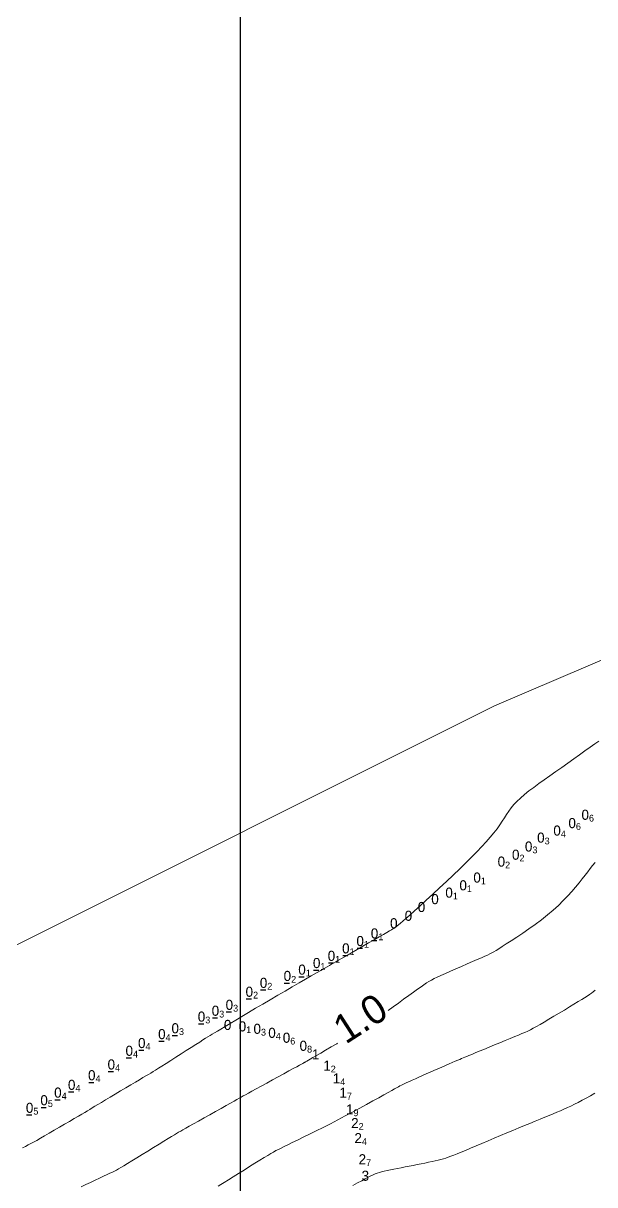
# Model space of a CAD drawing. Header units: millimetres. Extents: x 784883 to 785608, y 628235 to 628806.
# Drawn here: x 785284.9 to 785324.7, y 628500 to 628580.9 of the extents above; entities that cross this region are included whole.
import ezdxf
from ezdxf.enums import TextEntityAlignment as Align

# ---------------------------------------------------------------- set-up
doc = ezdxf.new("R2010")
doc.units = ezdxf.units.MM
for name, color, linetype in [('0_00', 1, 'Continuous'), ('1_00', 1, 'Continuous'), ('2_00', 92, 'Continuous'), ('3_00', 92, 'Continuous'), ('linker_oever_lucht_foto_cottica_2017_dg2', 7, 'Continuous'), ('Projection_Grid', 7, 'Continuous')]:
    doc.layers.add(name, color=color, linetype=linetype)
doc.layers.add('Soundings', color=7, linetype='Continuous', true_color=0x000000)

msp = doc.modelspace()

# ---------------------------------------------------------------- linework, layer by layer
at = {"layer": '0_00', "color": 1, "linetype": 'Continuous', "lineweight": 0, "true_color": 0xff0000, "flags": 128}
msp.add_lwpolyline([(785284.819, 628502.597), (785285.027, 628502.699), (785285.219, 628502.794), (785285.407, 628502.891), (785285.603, 628502.996), (785285.821, 628503.116), (785286.072, 628503.257), (785286.365, 628503.424), (785286.692, 628503.612), (785287.042, 628503.815), (785287.402, 628504.025), (785287.761, 628504.235), (785288.108, 628504.438), (785288.429, 628504.628), (785288.715, 628504.796), (785288.956, 628504.939), (785289.161, 628505.061), (785289.343, 628505.17), (785289.512, 628505.271), (785289.683, 628505.374), (785289.866, 628505.484), (785290.074, 628505.609), (785290.319, 628505.757), (785290.61, 628505.931), (785290.937, 628506.126), (785291.289, 628506.336), (785291.653, 628506.553), (785292.015, 628506.769), (785292.365, 628506.977), (785292.689, 628507.17), (785292.975, 628507.339), (785293.214, 628507.481), (785293.415, 628507.6), (785293.591, 628507.704), (785293.755, 628507.802), (785293.919, 628507.901), (785294.095, 628508.01), (785294.298, 628508.136), (785294.539, 628508.288), (785294.827, 628508.471), (785295.153, 628508.678), (785295.504, 628508.901), (785295.867, 628509.132), (785296.227, 628509.362), (785296.573, 628509.583), (785296.891, 628509.785), (785297.167, 628509.961), (785297.393, 628510.104), (785297.578, 628510.22), (785297.737, 628510.319), (785297.885, 628510.409), (785298.034, 628510.499), (785298.199, 628510.598), (785298.396, 628510.716), (785298.637, 628510.86), (785298.934, 628511.038), (785299.282, 628511.247), (785299.676, 628511.483), (785300.108, 628511.741), (785300.572, 628512.018), (785301.059, 628512.307), (785301.564, 628512.606), (785302.079, 628512.909), (785302.597, 628513.213), (785303.109, 628513.511), (785303.608, 628513.801), (785304.085, 628514.076), (785304.531, 628514.333), (785304.937, 628514.567), (785305.296, 628514.772), (785305.598, 628514.945), (785305.839, 628515.084), (785306.032, 628515.194), (785306.192, 628515.286), (785306.336, 628515.369), (785306.48, 628515.452), (785306.642, 628515.545), (785306.836, 628515.656), (785307.079, 628515.796), (785307.383, 628515.971), (785307.736, 628516.174), (785308.122, 628516.396), (785308.524, 628516.627), (785308.925, 628516.858), (785309.31, 628517.08), (785309.661, 628517.282), (785309.962, 628517.455), (785310.201, 628517.593), (785310.383, 628517.698), (785310.516, 628517.776), (785310.61, 628517.831), (785310.674, 628517.869), (785310.717, 628517.895), (785310.747, 628517.915), (785310.774, 628517.934), (785310.806, 628517.956), (785310.852, 628517.99), (785310.918, 628518.041), (785311.011, 628518.117), (785311.138, 628518.224), (785311.307, 628518.369), (785311.525, 628518.56), (785311.798, 628518.802), (785312.132, 628519.101), (785312.517, 628519.449), (785312.942, 628519.836), (785313.396, 628520.253), (785313.867, 628520.688), (785314.343, 628521.134), (785314.815, 628521.579), (785315.268, 628522.014), (785315.696, 628522.431), (785316.094, 628522.827), (785316.463, 628523.205), (785316.803, 628523.564), (785317.114, 628523.903), (785317.395, 628524.224), (785317.646, 628524.527), (785317.867, 628524.812), (785318.059, 628525.08), (785318.229, 628525.334), (785318.386, 628525.575), (785318.537, 628525.808), (785318.69, 628526.036), (785318.856, 628526.26), (785319.04, 628526.485), (785319.253, 628526.713), (785319.499, 628526.947), (785319.779, 628527.188), (785320.087, 628527.435), (785320.423, 628527.689), (785320.781, 628527.951), (785321.158, 628528.221), (785321.553, 628528.498), (785321.96, 628528.784), (785322.376, 628529.078), (785322.795, 628529.375), (785323.209, 628529.67), (785323.611, 628529.956), (785323.993, 628530.229), (785324.348, 628530.483), (785324.669, 628530.712), (785324.948, 628530.911)], dxfattribs=at)
at = {"layer": '1_00', "color": 1, "linetype": 'Continuous', "lineweight": 0, "true_color": 0xff0000, "flags": 128}
for points in [[(785310.297, 628512.163), (785310.641, 628512.411), (785311.002, 628512.673), (785311.365, 628512.936), (785311.717, 628513.19), (785312.044, 628513.426), (785312.333, 628513.634), (785312.575, 628513.807), (785312.779, 628513.951), (785312.959, 628514.071), (785313.128, 628514.177), (785313.299, 628514.275), (785313.487, 628514.373), (785313.703, 628514.478), (785313.963, 628514.598), (785314.274, 628514.737), (785314.627, 628514.893), (785315.006, 628515.058), (785315.397, 628515.228), (785315.785, 628515.396), (785316.155, 628515.555), (785316.493, 628515.701), (785316.783, 628515.827), (785317.017, 628515.929), (785317.203, 628516.014), (785317.359, 628516.089), (785317.499, 628516.162), (785317.64, 628516.242), (785317.797, 628516.337), (785317.985, 628516.455), (785318.221, 628516.604), (785318.515, 628516.79), (785318.861, 628517.01), (785319.247, 628517.261), (785319.662, 628517.537), (785320.094, 628517.834), (785320.533, 628518.148), (785320.967, 628518.472), (785321.384, 628518.804), (785321.775, 628519.139), (785322.14, 628519.473), (785322.478, 628519.804), (785322.791, 628520.129), (785323.079, 628520.446), (785323.344, 628520.751), (785323.586, 628521.043), (785323.806, 628521.318), (785324.005, 628521.574), (785324.188, 628521.813), (785324.36, 628522.038), (785324.526, 628522.25), (785324.691, 628522.452)], [(785288.912, 628499.888), (785289.237, 628500.039), (785289.566, 628500.192), (785289.889, 628500.343), (785290.196, 628500.486), (785290.476, 628500.616), (785290.719, 628500.729), (785290.918, 628500.823), (785291.084, 628500.902), (785291.229, 628500.973), (785291.368, 628501.046), (785291.514, 628501.127), (785291.68, 628501.223), (785291.881, 628501.343), (785292.13, 628501.493), (785292.435, 628501.679), (785292.786, 628501.894), (785293.166, 628502.128), (785293.562, 628502.37), (785293.956, 628502.613), (785294.333, 628502.844), (785294.677, 628503.056), (785294.973, 628503.238), (785295.21, 628503.383), (785295.399, 628503.498), (785295.556, 628503.593), (785295.698, 628503.676), (785295.841, 628503.759), (785296, 628503.849), (785296.193, 628503.958), (785296.435, 628504.094), (785296.738, 628504.263), (785297.09, 628504.461), (785297.474, 628504.677), (785297.875, 628504.902), (785298.276, 628505.127), (785298.66, 628505.343), (785299.012, 628505.541), (785299.315, 628505.711), (785299.557, 628505.848), (785299.75, 628505.956), (785299.91, 628506.047), (785300.054, 628506.127), (785300.198, 628506.207), (785300.358, 628506.295), (785300.551, 628506.402), (785300.793, 628506.534), (785301.095, 628506.7), (785301.447, 628506.892), (785301.831, 628507.103), (785302.232, 628507.322), (785302.634, 628507.542), (785303.019, 628507.752), (785303.372, 628507.945), (785303.677, 628508.111), (785303.92, 628508.243), (785304.107, 628508.345), (785304.245, 628508.42), (785304.342, 628508.472), (785304.407, 628508.507), (785304.448, 628508.528), (785304.473, 628508.541), (785304.489, 628508.55), (785304.505, 628508.558), (785304.53, 628508.572), (785304.57, 628508.595), (785304.634, 628508.632), (785304.73, 628508.688), (785304.866, 628508.768), (785305.05, 628508.875), (785305.289, 628509.015), (785305.588, 628509.191), (785305.934, 628509.394), (785306.312, 628509.616), (785306.705, 628509.846), (785306.769, 628509.884)]]:
    msp.add_lwpolyline(points, dxfattribs=at)
at = {"layer": '2_00', "color": 92, "linetype": 'Continuous', "lineweight": 0, "true_color": 0x00c000, "flags": 128}
msp.add_lwpolyline([(785298.441, 628499.925), (785298.636, 628500.044), (785298.875, 628500.192), (785299.168, 628500.373), (785299.506, 628500.582), (785299.874, 628500.81), (785300.258, 628501.048), (785300.643, 628501.287), (785301.015, 628501.517), (785301.36, 628501.73), (785301.663, 628501.917), (785301.915, 628502.071), (785302.124, 628502.198), (785302.306, 628502.304), (785302.475, 628502.399), (785302.644, 628502.489), (785302.827, 628502.583), (785303.04, 628502.688), (785303.295, 628502.812), (785303.604, 628502.961), (785303.964, 628503.135), (785304.366, 628503.33), (785304.806, 628503.544), (785305.274, 628503.775), (785305.765, 628504.02), (785306.272, 628504.276), (785306.788, 628504.542), (785307.305, 628504.813), (785307.816, 628505.086), (785308.312, 628505.354), (785308.786, 628505.614), (785309.229, 628505.859), (785309.633, 628506.084), (785309.991, 628506.284), (785310.293, 628506.454), (785310.536, 628506.591), (785310.727, 628506.698), (785310.878, 628506.782), (785311.001, 628506.849), (785311.107, 628506.904), (785311.208, 628506.955), (785311.314, 628507.006), (785311.439, 628507.064), (785311.59, 628507.134), (785311.767, 628507.215), (785311.967, 628507.306), (785312.187, 628507.406), (785312.424, 628507.513), (785312.675, 628507.625), (785312.937, 628507.741), (785313.206, 628507.86), (785313.479, 628507.98), (785313.752, 628508.099), (785314.021, 628508.216), (785314.28, 628508.327), (785314.525, 628508.433), (785314.752, 628508.53), (785314.956, 628508.617), (785315.132, 628508.693), (785315.278, 628508.755), (785315.403, 628508.809), (785315.518, 628508.857), (785315.635, 628508.906), (785315.764, 628508.96), (785315.916, 628509.024), (785316.103, 628509.101), (785316.336, 628509.197), (785316.622, 628509.315), (785316.952, 628509.451), (785317.313, 628509.599), (785317.69, 628509.754), (785318.072, 628509.911), (785318.444, 628510.064), (785318.793, 628510.208), (785319.106, 628510.337), (785319.375, 628510.448), (785319.605, 628510.544), (785319.81, 628510.633), (785320.002, 628510.72), (785320.191, 628510.812), (785320.389, 628510.916), (785320.609, 628511.036), (785320.863, 628511.18), (785321.157, 628511.351), (785321.485, 628511.545), (785321.835, 628511.755), (785322.196, 628511.972), (785322.556, 628512.189), (785322.904, 628512.4), (785323.228, 628512.597), (785323.517, 628512.772), (785323.762, 628512.92), (785323.969, 628513.047), (785324.145, 628513.157), (785324.299, 628513.258), (785324.437, 628513.356), (785324.569, 628513.457), (785324.702, 628513.567)], dxfattribs=at)
at = {"layer": '3_00', "color": 92, "linetype": 'Continuous', "lineweight": 0, "true_color": 0x00c000, "flags": 128}
msp.add_lwpolyline([(785307.828, 628499.98), (785308.156, 628500.153), (785308.448, 628500.308), (785308.695, 628500.439), (785308.904, 628500.549), (785309.082, 628500.64), (785309.239, 628500.715), (785309.384, 628500.779), (785309.525, 628500.833), (785309.673, 628500.882), (785309.834, 628500.928), (785310.018, 628500.973), (785310.223, 628501.02), (785310.446, 628501.067), (785310.684, 628501.115), (785310.936, 628501.164), (785311.199, 628501.213), (785311.469, 628501.264), (785311.745, 628501.317), (785312.023, 628501.37), (785312.301, 628501.425), (785312.575, 628501.48), (785312.842, 628501.534), (785313.099, 628501.588), (785313.343, 628501.641), (785313.571, 628501.692), (785313.779, 628501.741), (785313.966, 628501.788), (785314.138, 628501.834), (785314.305, 628501.884), (785314.476, 628501.941), (785314.658, 628502.006), (785314.86, 628502.083), (785315.092, 628502.175), (785315.361, 628502.285), (785315.674, 628502.415), (785316.026, 628502.563), (785316.41, 628502.725), (785316.819, 628502.897), (785317.245, 628503.077), (785317.68, 628503.262), (785318.119, 628503.447), (785318.553, 628503.629), (785318.976, 628503.807), (785319.386, 628503.978), (785319.781, 628504.142), (785320.16, 628504.299), (785320.522, 628504.449), (785320.865, 628504.59), (785321.189, 628504.724), (785321.491, 628504.848), (785321.771, 628504.964), (785322.034, 628505.073), (785322.284, 628505.179), (785322.526, 628505.284), (785322.766, 628505.392), (785323.007, 628505.505), (785323.256, 628505.626), (785323.517, 628505.758), (785323.793, 628505.903), (785324.082, 628506.059), (785324.38, 628506.224), (785324.682, 628506.393)], dxfattribs=at)
at = {"layer": 'linker_oever_lucht_foto_cottica_2017_dg2', "color": 18, "linetype": 'Continuous', "lineweight": 20, "true_color": 0x000000}
for p, q in [((785340.871, 628543.296), (785317.69, 628533.361)), ((785317.69, 628533.361), (785280.158, 628514.595))]:
    msp.add_line(p, q, dxfattribs=at)
at = {"layer": 'Projection_Grid', "color": 18, "linetype": 'Continuous', "true_color": 0x000000}
msp.add_line((785300, 628261.103), (785300, 628780.266), dxfattribs=at)
at = {"layer": 'Soundings', "color": 1, "true_color": 0xff0000}
for p, q in [((785309.125, 628517.023, -0.06), (785309.491, 628517.023, -0.06)), ((785307.125, 628515.983, -0.08), (785307.491, 628515.983, -0.08)), ((785308.125, 628516.493, -0.08), (785308.491, 628516.493, -0.08)), ((785305.095, 628514.963, -0.1), (785305.461, 628514.963, -0.1)), ((785306.125, 628515.463, -0.08), (785306.491, 628515.463, -0.08)), ((785304.075, 628514.503, -0.13), (785304.441, 628514.503, -0.13)), ((785301.395, 628513.583, -0.21), (785301.761, 628513.583, -0.21)), ((785303.055, 628514.063, -0.17), (785303.421, 628514.063, -0.17)), ((785300.405, 628512.963, -0.22), (785300.771, 628512.963, -0.22)), ((785299.015, 628512.053, -0.26), (785299.381, 628512.053, -0.26)), ((785297.075, 628511.233, -0.3), (785297.441, 628511.233, -0.3)), ((785298.045, 628511.643, -0.28), (785298.411, 628511.643, -0.28)), ((785295.245, 628510.423, -0.33), (785295.611, 628510.423, -0.33)), ((785292.915, 628509.393, -0.37), (785293.281, 628509.393, -0.37)), ((785294.315, 628510.013, -0.35), (785294.681, 628510.013, -0.35)), ((785292.045, 628508.853, -0.39), (785292.411, 628508.853, -0.39)), ((785290.795, 628507.903, -0.41), (785291.161, 628507.903, -0.41)), ((785289.435, 628507.153, -0.42), (785289.801, 628507.153, -0.42)), ((785288.035, 628506.483, -0.44), (785288.401, 628506.483, -0.44)), ((785286.115, 628505.413, -0.45), (785286.481, 628505.413, -0.45)), ((785287.075, 628505.943, -0.44), (785287.441, 628505.943, -0.44)), ((785285.105, 628504.883, -0.47), (785285.471, 628504.883, -0.47))]:
    msp.add_line(p, q, dxfattribs=at)

# ---------------------------------------------------------------- texts
at = {"layer": '1_00', "color": 1, "true_color": 0xff0000}
msp.add_text('1.0', height=2, rotation=32.858, dxfattribs=at).set_placement((785307.322, 628509.765))
at = {"layer": 'Soundings', "color": 1, "true_color": 0xff0000}
for s, p in [('0', (785323.36, 628525.2, 0.57)), ('0', (785324.27, 628525.78, 0.63)), ('0', (785322.31, 628524.68, 0.42)), ('0', (785320.33, 628523.57, 0.26)), ('0', (785321.18, 628524.19, 0.32)), ('0', (785319.43, 628523, 0.22)), ('0', (785318.43, 628522.52, 0.18)), ('0', (785316.74, 628521.41, 0.14)), ('0', (785314.79, 628520.36, 0.05)), ('0', (785315.77, 628520.87, 0.1)), ('0', (785313.81, 628519.91, 0.02)), ('0', (785311.96, 628518.75, -0.02)), ('0', (785312.87, 628519.36)), ('0', (785310.94, 628518.23, -0.04)), ('0', (785308.6, 628516.99, -0.08)), ('0', (785309.6, 628517.52, -0.06)), ('0', (785307.6, 628516.48, -0.08)), ('0', (785305.57, 628515.46, -0.1)), ('0', (785306.6, 628515.96, -0.08)), ('0', (785303.53, 628514.56, -0.17)), ('0', (785304.55, 628515, -0.13)), ('0', (785301.87, 628514.08, -0.21)), ('0', (785300.88, 628513.46, -0.22)), ('0', (785298.52, 628512.14, -0.28)), ('0', (785299.49, 628512.55, -0.26)), ('0', (785297.55, 628511.73, -0.3)), ('0', (785294.79, 628510.51, -0.35)), ('0', (785295.72, 628510.92, -0.33)), ('0', (785299.37, 628511.15, 0.02)), ('0', (785300.4, 628511.05, 0.13)), ('0', (785301.43, 628510.88, 0.29)), ('0', (785302.46, 628510.6, 0.41)), ('0', (785293.39, 628509.89, -0.37)), ('0', (785303.47, 628510.26, 0.57)), ('0', (785304.64, 628509.7, 0.79)), ('0', (785292.52, 628509.35, -0.39)), ('1', (785305.5, 628509.1, 0.99)), ('0', (785291.27, 628508.4, -0.41)), ('1', (785306.29, 628508.32, 1.21)), ('0', (785289.91, 628507.65, -0.42)), ('1', (785306.95, 628507.43, 1.44)), ('0', (785287.55, 628506.44, -0.44)), ('0', (785288.51, 628506.98, -0.44)), ('0', (785286.59, 628505.91, -0.45)), ('1', (785307.41, 628506.43, 1.67)), ('0', (785285.58, 628505.38, -0.47)), ('1', (785307.87, 628505.27, 1.94))]:
    msp.add_text(s, height=0.7, dxfattribs=at).set_placement(p, align=Align.MIDDLE_RIGHT)
for s, p in [('6', (785324.27, 628525.78, 0.63)), ('4', (785322.31, 628524.68, 0.42)), ('6', (785323.36, 628525.2, 0.57)), ('3', (785321.18, 628524.19, 0.32)), ('2', (785319.43, 628523, 0.22)), ('3', (785320.33, 628523.57, 0.26)), ('2', (785318.43, 628522.52, 0.18)), ('1', (785316.74, 628521.41, 0.14)), ('1', (785315.77, 628520.87, 0.1)), ('1', (785314.79, 628520.36, 0.05)), ('1', (785309.6, 628517.52, -0.06)), ('1', (785308.6, 628516.99, -0.08)), ('1', (785306.6, 628515.96, -0.08)), ('1', (785307.6, 628516.48, -0.08)), ('1', (785304.55, 628515, -0.13)), ('1', (785305.57, 628515.46, -0.1)), ('2', (785301.87, 628514.08, -0.21)), ('2', (785303.53, 628514.56, -0.17)), ('2', (785300.88, 628513.46, -0.22)), ('3', (785299.49, 628512.55, -0.26)), ('3', (785297.55, 628511.73, -0.3)), ('3', (785298.52, 628512.14, -0.28)), ('3', (785295.72, 628510.92, -0.33)), ('1', (785300.4, 628511.05, 0.13)), ('3', (785301.43, 628510.88, 0.29)), ('4', (785294.79, 628510.51, -0.35)), ('4', (785302.46, 628510.6, 0.41)), ('6', (785303.47, 628510.26, 0.57)), ('4', (785292.52, 628509.35, -0.39)), ('4', (785293.39, 628509.89, -0.37)), ('8', (785304.64, 628509.7, 0.79)), ('4', (785289.91, 628507.65, -0.42)), ('4', (785291.27, 628508.4, -0.41)), ('2', (785306.29, 628508.32, 1.21)), ('4', (785288.51, 628506.98, -0.44)), ('4', (785306.95, 628507.43, 1.44)), ('4', (785287.55, 628506.44, -0.44)), ('7', (785307.41, 628506.43, 1.67)), ('5', (785285.58, 628505.38, -0.47)), ('5', (785286.59, 628505.91, -0.45)), ('9', (785307.87, 628505.27, 1.94))]:
    msp.add_text(s, height=0.472, dxfattribs=at).set_placement(p, align=Align.TOP_LEFT)
at = {"layer": 'Soundings', "color": 92, "true_color": 0x00c000}
for s, p in [('2', (785308.23, 628504.32, 2.18)), ('2', (785308.46, 628503.27, 2.4)), ('2', (785308.75, 628501.8, 2.74)), ('3', (785308.96, 628500.65, 3))]:
    msp.add_text(s, height=0.7, dxfattribs=at).set_placement(p, align=Align.MIDDLE_RIGHT)
for s, p in [('2', (785308.23, 628504.32, 2.18)), ('4', (785308.46, 628503.27, 2.4)), ('7', (785308.75, 628501.8, 2.74))]:
    msp.add_text(s, height=0.472, dxfattribs=at).set_placement(p, align=Align.TOP_LEFT)

doc.saveas('drawing.dxf')
